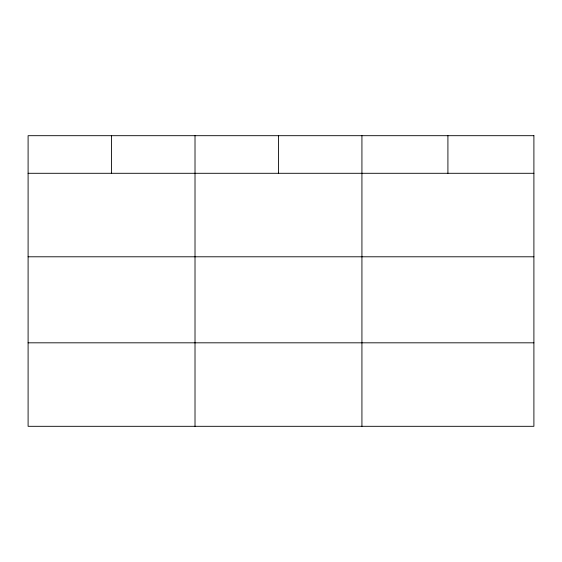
<?xml version="1.0" encoding="UTF-8"?>
<svg xmlns="http://www.w3.org/2000/svg" width="562" height="562" viewBox="0 0 562 562"><rect width="100%" height="100%" fill="white"/><g stroke="black" fill="none" stroke-linecap="round" stroke-linejoin="round"><path stroke-width="0.84" d="M28.1 173.293L533.9 173.293M28.1 256.792L533.9 256.792M28.1 342.82L533.9 342.82M447.914 135.688L447.914 173.293M361.928 135.688L361.928 426.312M278.471 135.688L278.471 173.293M195.014 135.688L195.014 426.312M111.557 135.688L111.557 173.293M533.9 135.688L28.1 135.688L28.1 426.312L533.9 426.312L533.9 135.688"/></g></svg>
